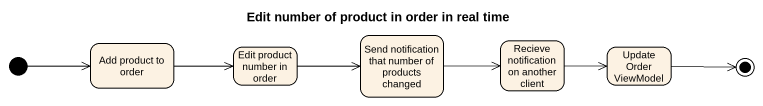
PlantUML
@startuml
title Edit number of product in order in real time
hide empty description
state "Send notification that number of products changed" as Send_notification_that
state "Recieve notification on another client" as Recieve_notification_on
state "Add product to order" as Add_product_to_order
state "Edit product number in order" as Edit_product_number_in_order
state "Update Order ViewModel" as Update_Order_ViewModel
[*] -right-> Add_product_to_order
Send_notification_that -right-> Recieve_notification_on
Recieve_notification_on -right-> Update_Order_ViewModel
Add_product_to_order -right-> Edit_product_number_in_order
Edit_product_number_in_order -right-> Send_notification_that
Update_Order_ViewModel -right-> [*]
@enduml
